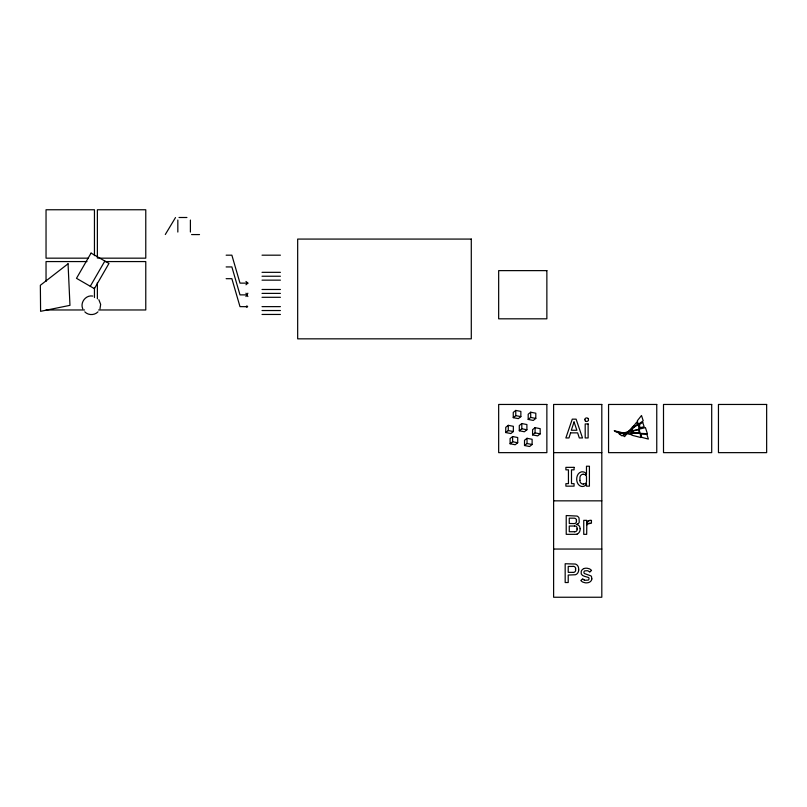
<?xml version="1.0" encoding="UTF-8"?>
<svg xmlns="http://www.w3.org/2000/svg" width="807" height="807" viewBox="0 0 807 807"><rect width="100%" height="100%" fill="white"/><g stroke="black" fill="none" stroke-linecap="round" stroke-linejoin="round"><path stroke-width="1.21" d="M246.196 306.68L246.861 305.903L247.638 306.569L246.912 307.346L246.196 306.68L239.992 306.63L231.871 278.687L226.142 278.687M586.679 523.037L586.679 520.344L583.743 520.344L583.743 534.335L586.679 534.335L586.81 524.651A1.725 1.725 0 0 1 587.203 524.046L591.44 523.168L591.44 520.344L588.858 520.656L587.274 522.028A3.541 3.541 0 0 0 586.81 523.037M591.793 578.861L591.551 576.834A3.238 3.238 0 0 0 591.006 575.916L584.45 573.545A1.261 1.261 0 0 1 584.066 573.041L583.965 572.708A2.159 2.159 0 0 1 583.945 572.143L584.016 571.79A1.503 1.503 0 0 1 584.258 571.326A1.664 1.664 0 0 1 584.843 570.852L587.375 570.7A3.813 3.813 0 0 1 588.313 571.053L589.1 571.568A4.186 4.186 0 0 1 589.725 572.173L591.521 570.448A7.122 7.122 0 0 0 589.392 568.804L587.203 568.249A10.37 10.37 0 0 0 586.306 568.209A6.89 6.89 0 0 0 583.955 568.572M630.923 433.036L630.741 434.59L624.709 433.046L625.657 432.814M631.669 430.988L631.881 429.163L628.088 431.866M99.987 308.839L100.653 304.36L98.858 299.72M586.346 483.827L585.922 484.684A3.884 3.884 0 0 1 583.723 486.288L582.755 486.46A6.315 6.315 0 0 1 581.161 486.349C575.199 484.664 575.199 473.618 581.161 471.944A6.345 6.345 0 0 1 582.755 471.833L583.723 471.994A3.964 3.964 0 0 1 584.853 472.509A3.682 3.682 0 0 1 585.922 473.598L586.346 474.466M245.964 296.542L247.87 293.203M90.273 286.283L104.839 261.054M165.304 234.504L175.502 217.567M628.623 431.715L632.839 426.419L631.8 435.215L640.95 437.555L637.348 420.74L641.504 415.514L643.219 420.8L622.005 435.881L619.211 434.015L645.429 427.619L647.385 433.672L616.74 432.36L614.258 430.706L623.286 433.026M97.97 311.855C94.54 315.466 88.225 315.466 84.796 311.855M245.964 284.79L247.87 283.126L245.964 281.451M515.774 410.42L513.252 412.427L513.252 417.643L518.346 418.641L520.858 416.634L520.858 411.409L515.774 410.42L515.774 415.635L513.252 417.643M508.269 425.329L505.747 427.337L505.747 432.552L510.841 433.541L513.353 431.543L513.353 426.318L508.269 425.329L508.269 430.545L505.747 432.552M530.703 412.216L528.192 414.223L528.192 419.438L533.276 420.427L535.798 418.419L535.798 413.204L530.703 412.216L530.703 417.431L528.192 419.438M521.806 423.554L519.294 425.561L519.294 430.777L524.379 431.765L526.9 429.768L526.9 424.543L521.806 423.554L521.806 428.769L519.294 430.777M512.616 436.537L510.095 438.534L510.095 443.759L515.189 444.748L517.701 442.74L517.701 437.525L512.616 436.537L512.616 441.752L510.095 443.759M535.081 427.67L532.57 429.677L532.57 434.892L537.664 435.891L540.176 433.884L540.176 428.658L535.081 427.67L535.081 432.885L532.57 434.892M527.032 438.292L524.51 440.299L524.51 445.514L529.604 446.513L532.116 444.506L532.116 439.29L527.032 438.292L527.032 443.517L524.51 445.514M179.003 217.497L186.921 217.497M191.582 234.575L199.521 234.575M226.142 255.183L231.871 255.183L239.992 283.126L247.87 283.126M262.023 255.183L280.422 255.183M88.245 258.169L46.039 258.169L46.039 209.759L94.449 209.759L94.449 255.688M98.615 258.169L145.774 258.169L145.774 209.759L97.375 209.759L97.375 258.169M87.005 261.569L46.039 261.569L46.039 281.421M104.819 261.569L145.774 261.569L145.774 309.969L98.615 309.969M226.142 266.935L231.871 266.935L239.992 294.878L246.912 294.878M262.023 272.332L280.422 272.332M262.023 276.236L280.422 276.236M262.023 280.15L280.422 280.15M262.023 289.481L280.422 289.481M262.023 293.385L280.422 293.385M262.023 297.299L280.422 297.299M262.023 306.63L280.422 306.63M46.039 309.969L84.513 309.969M262.023 310.534L280.422 310.534M262.023 314.448L280.422 314.448M553.612 452.646L601.81 452.646M553.612 500.844L601.81 500.844M574.483 526.023L569.268 526.023L569.268 531.722L574.483 531.722M553.612 549.042L601.81 549.042M573.061 566.433L568.219 566.433L568.219 572.355L573.061 572.355M623.962 432.814L617.97 432.562L619.847 433.823M92.744 296.058C85.915 294.716 79.822 302.534 82.778 308.839M530.703 417.431L535.798 418.419M515.774 415.635L520.858 416.634M521.806 428.769L526.9 429.768M535.081 432.885L540.176 433.884M508.269 430.545L513.353 431.543M527.032 443.517L532.116 444.506M512.616 441.752L517.701 442.74M245.964 293.203L247.87 296.542M580.213 528.635L579.608 526.527A4.096 4.096 0 0 0 578.962 525.71A3.904 3.904 0 0 0 577.54 524.802A4.519 4.519 0 0 0 576.289 524.53L576.289 524.379A4.378 4.378 0 0 0 577.449 524.096M588.394 419.912L588.394 419.458A1.604 1.604 0 0 0 588.01 418.339M586.477 474.466L586.477 466.224L589.413 466.224L589.413 486.147L586.477 486.147L586.477 483.827M584.924 419.458L584.924 419.912A1.574 1.574 0 0 0 585.327 421.032M579.94 480.357L579.94 477.936A3.551 3.551 0 0 1 583.29 474.133M577.015 528.414L577.015 529.331M576.339 520.394L576.339 521.251M575.512 568.753L575.512 570.035M190.402 220.049L190.402 232.053M177.833 220.018L177.833 232.053M97.375 282.662L97.375 298.802M94.449 287.625L94.449 297.561M577.237 529.342A2.582 2.582 0 0 1 574.483 531.823M574.483 525.922A2.582 2.582 0 0 1 577.237 528.414M576.561 521.261A2.421 2.421 0 0 1 573.969 523.592L569.268 523.491L569.268 518.165L573.979 518.165A2.421 2.421 0 0 1 576.561 520.384M586.659 525.397A1.947 1.947 0 0 1 587.597 523.713A5.629 5.629 0 0 1 590.28 523.239M588.01 521.08A4.096 4.096 0 0 1 590.653 520.404M586.992 522.512A3.864 3.864 0 0 1 588.061 521.161M575.724 570.045A2.502 2.502 0 0 1 573.051 572.456M573.051 566.332A2.502 2.502 0 0 1 575.724 568.753M584.218 579.971A5.931 5.931 0 0 1 582.684 578.72L580.848 580.515A7.283 7.283 0 0 0 582.936 582.16L585.317 582.815A10.219 10.219 0 0 0 586.588 582.856L587.758 582.735A6.395 6.395 0 0 0 589.06 582.351A4.328 4.328 0 0 0 591.884 578.871M584.218 579.961A4.015 4.015 0 0 0 584.974 580.283L588.192 580.102A1.705 1.705 0 0 0 588.636 579.719A1.564 1.564 0 0 0 588.908 579.214L588.959 579.023A2.159 2.159 0 0 0 588.989 578.437L588.969 578.276A1.574 1.574 0 0 0 588.656 577.58C585.801 576.309 580.011 576.44 581.201 571.558A4.156 4.156 0 0 1 583.965 568.622M577.469 524.147A3.309 3.309 0 0 0 579.224 522.179L579.023 517.983A4.206 4.206 0 0 0 577.076 516.066L566.221 515.552L566.221 534.335L575.371 534.335A4.539 4.539 0 0 0 577.086 534.022M580.092 528.656A5.437 5.437 0 0 1 577.156 534.153M588.545 419.943A1.856 1.856 0 0 1 585.418 420.941M584.793 419.428A1.846 1.846 0 0 1 587.91 418.44M583.29 484.16A3.551 3.551 0 0 1 579.89 480.357M583.31 483.907A3.894 3.894 0 0 0 585.589 483.312A2.149 2.149 0 0 0 586.507 481.537L586.477 476.745A2.149 2.149 0 0 0 585.68 475.091M583.31 474.385A3.894 3.894 0 0 1 585.7 475.051M578.69 570.024L578.569 570.912A5.256 5.256 0 0 1 577.126 573.716A4.6 4.6 0 0 1 575.31 574.755L568.219 575.048L568.219 582.533L565.172 582.533L565.172 563.75L575.31 564.043A4.6 4.6 0 0 1 577.298 565.273A5.165 5.165 0 0 1 578.498 567.614L578.69 568.764A8.837 8.837 0 0 1 578.69 570.024M633.606 426.076L633.445 427.428L637.348 424.653L636.794 422.061L633.606 426.076M633.112 431.039L632.91 432.784L639.235 433.046L638.529 429.717L633.112 431.039M570.599 432.865L568.965 437.949L565.868 437.949L572.274 419.156L576.097 419.156L582.503 437.949L579.325 437.949L577.63 432.865L570.599 432.865M574.049 421.96L571.326 430.252L576.874 430.252L574.049 421.96M91.06 253.095L76.494 278.324L94.399 288.664L108.965 263.435L91.06 253.095M627.846 432.542L624.608 436.617L623.034 435.568L627.846 432.542M68.05 263.798L40.35 285.285L40.592 311.32L69.967 305.349L68.05 263.798M642.695 422.293L639.396 424.643L640.052 427.72L644.137 426.721L642.695 422.293M471.288 239.074L297.672 239.074L297.672 338.839L471.288 338.839L471.288 239.074M546.864 270.627L498.665 270.627L498.665 318.815L546.864 318.815L546.864 270.627M546.864 404.458L498.665 404.458L498.665 452.646L546.864 452.646L546.864 404.458M601.81 404.458L553.612 404.458L553.612 597.241L601.81 597.241L601.81 404.458M656.757 404.458L608.559 404.458L608.559 452.646L656.757 452.646L656.757 404.458M711.703 404.458L663.505 404.458L663.505 452.646L711.703 452.646L711.703 404.458M766.65 404.458L718.452 404.458L718.452 452.646L766.65 452.646L766.65 404.458M588.121 423.947L585.196 423.947L585.196 437.949L588.121 437.949L588.121 423.947M574.07 467.354L565.889 467.354L565.889 469.835L568.441 469.835L568.441 483.665L565.889 483.665L565.889 486.147L574.07 486.147L574.07 483.665L571.487 483.665L571.487 469.835L574.07 469.835L574.07 467.354M646.821 434.277L641.01 434.025L641.716 437.354L648.364 439.069L646.821 434.277"/></g></svg>
